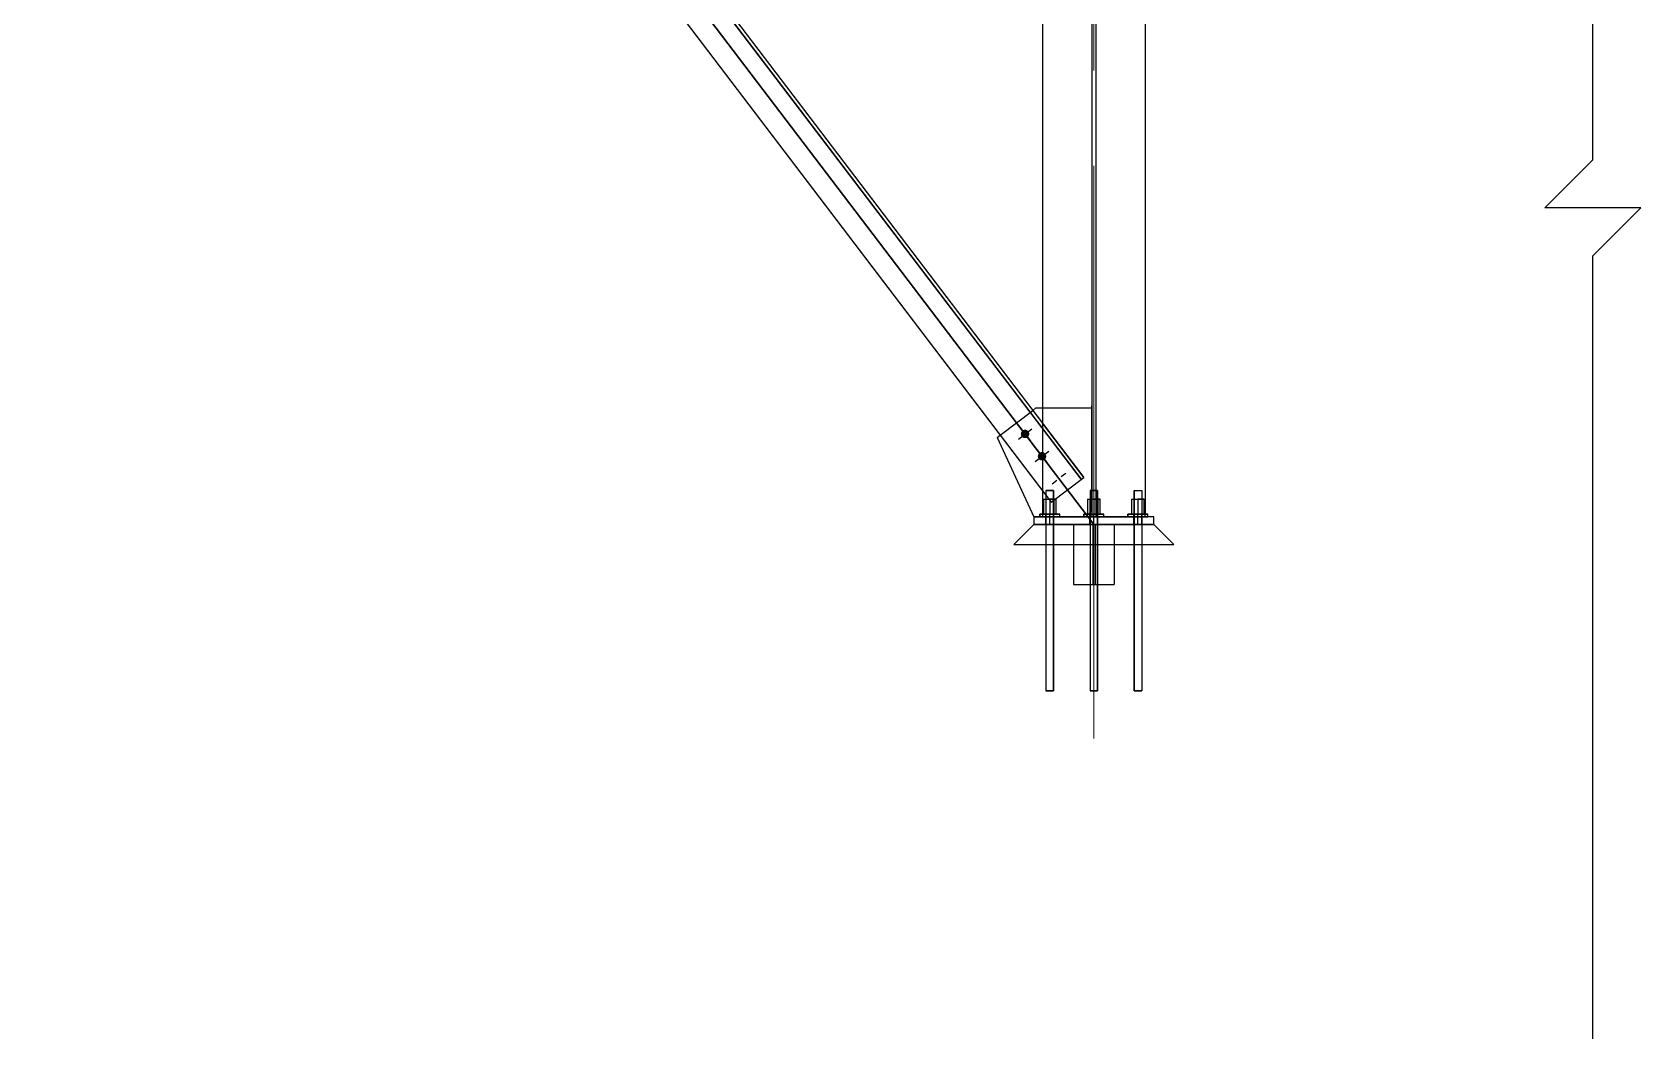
# Model space of a CAD drawing. Header units: metres. Extents: x 0 to 63075, y 0 to 44550.
# Drawn here: x 39679 to 43695, y 9912 to 12424 of the extents above; entities that cross this region are included whole.
import ezdxf

# ---------------------------------------------------------------- set-up
doc = ezdxf.new("R2010")
doc.units = ezdxf.units.M
doc.header["$LTSCALE"] = 75
doc.linetypes.add('CENTER2', pattern=[28.575, 19.05, -3.175, 3.175, -3.175])
for name, color, linetype in [('SC1', 7, 'CENTER2'), ('SDM', 7, 'Continuous'), ('SL1', 8, 'Continuous')]:
    doc.layers.add(name, color=color, linetype=linetype)

# ---------------------------------------------------------------- blocks, each defined once
blk = doc.blocks.new('A$C0cd42728')
at = {"layer": 'SL1'}
for points in [[(5320.5, 633.7), (5321.2, 633), (5322, 632.3), (5322.9, 631.8), (5323.8, 631.3), (5324.8, 630.9), (5325.8, 630.6), (5326.8, 630.4), (5327.8, 630.3), (5328.8, 630.4), (5329.9, 630.5), (5330.9, 630.7), (5331.8, 631), (5332.8, 631.4), (5333.7, 631.9), (5334.5, 632.5), (5335.3, 633.1), (5336.1, 633.9), (5336.7, 634.7), (5337.3, 635.5), (5337.7, 636.5), (5338.1, 637.4), (5338.4, 638.4), (5338.6, 639.4), (5338.7, 640.4), (5338.7, 641.5), (5338.6, 642.5), (5338.3, 643.5), (5338, 644.5), (5337.6, 645.4), (5337.1, 646.3), (5336.5, 647.2), (5335.9, 648), (5335.1, 648.7), (5334.3, 649.3), (5333.5, 649.9), (5332.6, 650.4), (5331.6, 650.8), (5330.6, 651), (5329.6, 651.2), (5328.6, 651.3), (5327.5, 651.3), (5326.5, 651.2), (5325.5, 651), (5324.5, 650.7), (5323.6, 650.3), (5322.7, 649.8), (5321.8, 649.2), (5321, 648.5), (5320.3, 647.8), (5319.7, 647), (5319.1, 646.1), (5318.6, 645.2), (5318.3, 644.2), (5318, 643.3), (5317.8, 642.2), (5317.7, 641.2), (5317.7, 640.2), (5317.8, 639.2), (5318, 638.2), (5318.3, 637.2), (5318.7, 636.2), (5319.2, 635.3), (5319.8, 634.5)], [(5362.9, 578), (5363.6, 577.3), (5364.4, 576.6), (5365.3, 576.1), (5366.2, 575.6), (5367.2, 575.2), (5368.2, 574.9), (5369.2, 574.7), (5370.2, 574.6), (5371.2, 574.6), (5372.2, 574.8), (5373.3, 575), (5374.2, 575.3), (5375.2, 575.7), (5376.1, 576.2), (5376.9, 576.8), (5377.7, 577.4), (5378.4, 578.2), (5379.1, 579), (5379.6, 579.8), (5380.1, 580.8), (5380.5, 581.7), (5380.8, 582.7), (5381, 583.7), (5381.1, 584.7), (5381.1, 585.8), (5380.9, 586.8), (5380.7, 587.8), (5380.4, 588.8), (5380, 589.7), (5379.5, 590.6), (5378.9, 591.5), (5378.3, 592.3), (5377.5, 593), (5376.7, 593.6), (5375.9, 594.2), (5374.9, 594.7), (5374, 595.1), (5373, 595.3), (5372, 595.5), (5371, 595.6), (5369.9, 595.6), (5368.9, 595.5), (5367.9, 595.3), (5366.9, 595), (5366, 594.6), (5365.1, 594.1), (5364.2, 593.5), (5363.4, 592.8), (5362.7, 592.1), (5362.1, 591.3), (5361.5, 590.4), (5361, 589.5), (5360.6, 588.5), (5360.4, 587.6), (5360.2, 586.5), (5360.1, 585.5), (5360.1, 584.5), (5360.2, 583.5), (5360.4, 582.5), (5360.7, 581.5), (5361.1, 580.5), (5361.6, 579.6), (5362.2, 578.8)]]:
    blk.add_hatch(color=256, dxfattribs=at).paths.add_polyline_path(points, flags=17)
for p, q in [((5494.8, 9396.4), (5494.8, 434.1)), ((5505.3, 9396.4), (5505.3, 434.1)), ((5372, 4155.1), (5372, 440.4)), ((5628, 4155.1), (5628, 440.4)), ((2850, 3897.1), (5500, 415.1)), ((5500, 415.1), (2850, 3897.1)), ((5468.4, 527.7), (2940.6, 3849.2)), ((2940.6, 3849.2), (5372, 654.4)), ((2946.9, 3854), (5474.7, 532.5)), ((2946.9, 3854), (5372, 667.5)), ((2865.7, 3792.2), (5393.6, 470.7)), ((2865.7, 3792.2), (5372, 499)), ((5266.4, 637.8), (5347.6, 699.6)), ((5347.6, 699.6), (5355.5, 705.6)), ((5355.5, 705.6), (5372, 705.6)), ((5372, 705.6), (5494.8, 705.6)), ((5494.8, 449.1), (5494.8, 710.9)), ((5311.5, 628.1), (5344.9, 653.5)), ((5315.5, 657.5), (5340.9, 624.1)), ((5474.7, 532.5), (5372, 667.5)), ((5372, 654.4), (5468.4, 527.7)), ((5494.8, 449.1), (5494.8, 648.4)), ((5258.4, 631.7), (5266.4, 637.8)), ((5258.4, 631.7), (5349.8, 434.1)), ((5353.9, 572.4), (5387.3, 597.8)), ((5357.9, 601.8), (5383.3, 568.4)), ((5393.6, 470.7), (5474.7, 532.5)), ((5393.6, 470.7), (5474.7, 532.5)), ((5396.3, 516.7), (5407.4, 525.2)), ((5400.3, 546.1), (5408.7, 535)), ((5425.7, 512.7), (5417.2, 523.8)), ((5429.7, 542.1), (5418.6, 533.7)), ((5380.5, 500.1), (5380.5, 478.4)), ((5380.5, 500.1), (5399.5, 500.1)), ((5380.5, 500.1), (5380.5, 0.1)), ((5399.5, 500.1), (5380.5, 500.1)), ((5380.5, 500.1), (5380.5, 478.4)), ((5380.5, 500.1), (5399.5, 500.1)), ((5399.5, 500.1), (5380.5, 500.1)), ((5399.5, 500.1), (5399.5, 478.4)), ((5399.5, 0.1), (5399.5, 500.1)), ((5399.5, 500.1), (5399.5, 478.4)), ((5490.5, 500.1), (5490.5, 0.1)), ((5509.5, 500.1), (5490.5, 500.1)), ((5490.5, 500.1), (5490.5, 478.4)), ((5490.5, 500.1), (5509.5, 500.1)), ((5490.5, 500.1), (5490.5, 478.4)), ((5490.5, 500.1), (5509.5, 500.1)), ((5509.5, 500.1), (5490.5, 500.1)), ((5509.5, 0.1), (5509.5, 500.1)), ((5509.5, 500.1), (5509.5, 478.4)), ((5509.5, 500.1), (5509.5, 478.4)), ((5600.5, 500.1), (5600.5, 478.4)), ((5600.5, 500.1), (5619.5, 500.1)), ((5600.5, 0.1), (5600.5, 500.1)), ((5600.5, 500.1), (5619.5, 500.1)), ((5619.5, 500.1), (5619.5, 478.4)), ((5619.5, 500.1), (5619.5, 0.1)), ((5374.2, 478.4), (5405.8, 478.4)), ((5374.2, 478.4), (5374.2, 440.4)), ((5374.2, 478.4), (5405.8, 478.4)), ((5374.2, 478.4), (5374.2, 440.4)), ((5374.2, 478.4), (5405.8, 478.4)), ((5374.2, 478.4), (5374.2, 440.4)), ((5374.2, 478.4), (5405.8, 478.4)), ((5374.2, 478.4), (5374.2, 440.4)), ((5380.1, 478.4), (5380.1, 440.4)), ((5380.1, 478.4), (5380.1, 440.4)), ((5380.1, 478.4), (5380.1, 440.4)), ((5380.1, 478.4), (5380.1, 440.4)), ((5380.5, 478.4), (5380.5, 365.1)), ((5405.8, 478.4), (5390, 478.4)), ((5390, 478.4), (5390, 440.4)), ((5390, 478.4), (5390, 440.4)), ((5390, 478.4), (5390, 440.4)), ((5405.8, 478.4), (5390, 478.4)), ((5390, 478.4), (5390, 440.4)), ((5399.5, 478.4), (5399.5, 365.1)), ((5399.9, 478.4), (5399.9, 440.4)), ((5399.9, 478.4), (5399.9, 440.4)), ((5399.9, 478.4), (5399.9, 440.4)), ((5399.9, 478.4), (5399.9, 440.4)), ((5405.8, 440.4), (5405.8, 478.4)), ((5405.8, 440.4), (5405.8, 478.4)), ((5405.8, 440.4), (5405.8, 478.4)), ((5405.8, 440.4), (5405.8, 478.4)), ((5479.8, 434.1), (5494.8, 449.1)), ((5484.2, 478.4), (5515.8, 478.4)), ((5484.2, 478.4), (5484.2, 440.4)), ((5484.2, 478.4), (5515.8, 478.4)), ((5484.2, 478.4), (5484.2, 440.4)), ((5484.2, 478.4), (5515.8, 478.4)), ((5484.2, 478.4), (5484.2, 440.4)), ((5484.2, 478.4), (5515.8, 478.4)), ((5484.2, 478.4), (5484.2, 440.4)), ((5490.1, 478.4), (5490.1, 440.4)), ((5490.1, 478.4), (5490.1, 440.4)), ((5490.1, 478.4), (5490.1, 440.4)), ((5490.1, 478.4), (5490.1, 440.4)), ((5490.5, 478.4), (5490.5, 365.1)), ((5500, 478.4), (5500, 440.4)), ((5515.8, 478.4), (5500, 478.4)), ((5500, 478.4), (5500, 440.4)), ((5500, 478.4), (5500, 440.4)), ((5515.8, 478.4), (5500, 478.4)), ((5500, 478.4), (5500, 440.4)), ((5509.5, 478.4), (5509.5, 365.1)), ((5509.9, 478.4), (5509.9, 440.4)), ((5509.9, 478.4), (5509.9, 440.4)), ((5509.9, 478.4), (5509.9, 440.4)), ((5509.9, 478.4), (5509.9, 440.4)), ((5515.8, 440.4), (5515.8, 478.4)), ((5515.8, 440.4), (5515.8, 478.4)), ((5515.8, 440.4), (5515.8, 478.4)), ((5515.8, 440.4), (5515.8, 478.4)), ((5594.2, 478.4), (5625.8, 478.4)), ((5594.2, 478.4), (5594.2, 440.4)), ((5594.2, 478.4), (5625.8, 478.4)), ((5594.2, 478.4), (5594.2, 440.4)), ((5600.1, 478.4), (5600.1, 440.4)), ((5600.1, 478.4), (5600.1, 440.4)), ((5600.5, 478.4), (5600.5, 365.1)), ((5610, 478.4), (5610, 440.4)), ((5625.8, 478.4), (5610, 478.4)), ((5610, 478.4), (5610, 440.4)), ((5619.5, 478.4), (5619.5, 365.1)), ((5619.9, 478.4), (5619.9, 440.4)), ((5619.9, 478.4), (5619.9, 440.4)), ((5625.8, 440.4), (5625.8, 478.4)), ((5625.8, 440.4), (5625.8, 478.4)), ((5350, 415.1), (5300, 365.1)), ((5349.8, 434.1), (5350, 434.1)), ((5349.8, 434.1), (5350, 434.1)), ((5650, 434.1), (5350, 434.1)), ((5350, 434.1), (5350, 415.1)), ((5350, 434.1), (5479.8, 434.1)), ((5350, 434.1), (5479.8, 434.1)), ((5350, 415.1), (5650, 415.1)), ((5650, 415.1), (5350, 415.1)), ((5365, 434.1), (5365, 440.4)), ((5365, 440.4), (5415, 440.4)), ((5415, 440.4), (5365, 440.4)), ((5365, 440.4), (5365, 434.1)), ((5415, 440.4), (5365, 440.4)), ((5365, 440.4), (5365, 434.1)), ((5365, 434.1), (5365, 440.4)), ((5365, 440.4), (5415, 440.4)), ((5365, 434.1), (5415, 434.1)), ((5365, 434.1), (5415, 434.1)), ((5365, 434.1), (5415, 434.1)), ((5365, 434.1), (5415, 434.1)), ((5372, 440.4), (5372, 434.1)), ((5372, 440.4), (5372, 434.1)), ((5372, 434.1), (5628, 434.1)), ((5374.2, 440.4), (5405.8, 440.4)), ((5374.2, 440.4), (5405.8, 440.4)), ((5374.2, 440.4), (5405.8, 440.4)), ((5374.2, 440.4), (5405.8, 440.4)), ((5379.9, 434.1), (5379.9, 440.4)), ((5379.9, 434.1), (5379.9, 440.4)), ((5379.9, 434.1), (5379.9, 440.4)), ((5379.9, 434.1), (5379.9, 440.4)), ((5379.9, 415.1), (5379.9, 434.1)), ((5379.9, 415.1), (5379.9, 434.1)), ((5380.1, 440.4), (5381.1, 440.4)), ((5380.3, 440.4), (5380.1, 440.4)), ((5380.1, 440.4), (5381.1, 440.4)), ((5381.1, 440.4), (5380.1, 440.4)), ((5380.1, 440.4), (5381.1, 440.4)), ((5381.1, 440.4), (5380.1, 440.4)), ((5380.1, 440.4), (5381.1, 440.4)), ((5380.3, 440.4), (5380.1, 440.4)), ((5381.1, 440.4), (5380.3, 440.4)), ((5381.1, 440.4), (5380.3, 440.4)), ((5390, 434.1), (5390, 440.4)), ((5390, 434.1), (5390, 440.4)), ((5390, 434.1), (5390, 440.4)), ((5390, 434.1), (5390, 440.4)), ((5390, 415.1), (5390, 434.1)), ((5390, 415.1), (5390, 434.1)), ((5399.9, 440.4), (5398.9, 440.4)), ((5398.9, 440.4), (5399.9, 440.4)), ((5399.9, 440.4), (5398.9, 440.4)), ((5398.9, 440.4), (5399.9, 440.4)), ((5399.9, 440.4), (5398.9, 440.4)), ((5398.9, 440.4), (5399.9, 440.4)), ((5399.9, 440.4), (5398.9, 440.4)), ((5398.9, 440.4), (5399.9, 440.4)), ((5400.1, 434.1), (5400.1, 440.4)), ((5400.1, 434.1), (5400.1, 440.4)), ((5400.1, 434.1), (5400.1, 440.4)), ((5400.1, 434.1), (5400.1, 440.4)), ((5400.1, 415.1), (5400.1, 434.1)), ((5400.1, 415.1), (5400.1, 434.1)), ((5415, 434.1), (5415, 440.4)), ((5415, 434.1), (5415, 440.4)), ((5415, 434.1), (5415, 440.4)), ((5415, 434.1), (5415, 440.4)), ((5551, 415.1), (5449, 415.1)), ((5449, 415.1), (5449, 265.1)), ((5475, 434.1), (5475, 440.4)), ((5475, 440.4), (5525, 440.4)), ((5525, 440.4), (5475, 440.4)), ((5475, 440.4), (5475, 434.1)), ((5475, 434.1), (5475, 440.4)), ((5475, 440.4), (5525, 440.4)), ((5525, 440.4), (5475, 440.4)), ((5475, 440.4), (5475, 434.1)), ((5475, 434.1), (5525, 434.1)), ((5475, 434.1), (5525, 434.1)), ((5475, 434.1), (5525, 434.1)), ((5475, 434.1), (5525, 434.1)), ((5484.2, 440.4), (5515.8, 440.4)), ((5484.2, 440.4), (5515.8, 440.4)), ((5484.2, 440.4), (5515.8, 440.4)), ((5484.2, 440.4), (5515.8, 440.4)), ((5489.9, 434.1), (5489.9, 440.4)), ((5489.9, 434.1), (5489.9, 440.4)), ((5489.9, 434.1), (5489.9, 440.4)), ((5489.9, 434.1), (5489.9, 440.4)), ((5489.9, 415.1), (5489.9, 434.1)), ((5489.9, 415.1), (5489.9, 434.1)), ((5490.1, 440.4), (5491.1, 440.4)), ((5491.1, 440.4), (5490.1, 440.4)), ((5490.1, 440.4), (5491.1, 440.4)), ((5490.3, 440.4), (5490.1, 440.4)), ((5490.1, 440.4), (5491.1, 440.4)), ((5491.1, 440.4), (5490.1, 440.4)), ((5490.1, 440.4), (5491.1, 440.4)), ((5490.3, 440.4), (5490.1, 440.4)), ((5491.1, 440.4), (5490.3, 440.4)), ((5491.1, 440.4), (5490.3, 440.4)), ((5497.1, 415.1), (5497.1, 265.1)), ((5500, 434.1), (5500, 440.4)), ((5500, 434.1), (5500, 440.4)), ((5500, 434.1), (5500, 440.4)), ((5500, 434.1), (5500, 440.4)), ((5500, 415.1), (5500, 434.1)), ((5500, 415.1), (5500, 434.1)), ((5502.9, 415.1), (5502.9, 265.1)), ((5509.9, 440.4), (5508.9, 440.4)), ((5508.9, 440.4), (5509.9, 440.4)), ((5509.9, 440.4), (5508.9, 440.4)), ((5508.9, 440.4), (5509.9, 440.4)), ((5509.9, 440.4), (5508.9, 440.4)), ((5508.9, 440.4), (5509.9, 440.4)), ((5509.9, 440.4), (5508.9, 440.4)), ((5508.9, 440.4), (5509.9, 440.4)), ((5510.1, 434.1), (5510.1, 440.4)), ((5510.1, 434.1), (5510.1, 440.4)), ((5510.1, 434.1), (5510.1, 440.4)), ((5510.1, 434.1), (5510.1, 440.4)), ((5510.1, 415.1), (5510.1, 434.1)), ((5510.1, 415.1), (5510.1, 434.1)), ((5525, 434.1), (5525, 440.4)), ((5525, 434.1), (5525, 440.4)), ((5525, 434.1), (5525, 440.4)), ((5525, 434.1), (5525, 440.4)), ((5551, 415.1), (5551, 365.1)), ((5635, 440.4), (5585, 440.4)), ((5585, 440.4), (5585, 434.1)), ((5585, 434.1), (5585, 440.4)), ((5585, 440.4), (5635, 440.4)), ((5585, 434.1), (5635, 434.1)), ((5585, 434.1), (5635, 434.1)), ((5594.2, 440.4), (5625.8, 440.4)), ((5594.2, 440.4), (5625.8, 440.4)), ((5599.9, 434.1), (5599.9, 440.4)), ((5599.9, 434.1), (5599.9, 440.4)), ((5599.9, 415.1), (5599.9, 434.1)), ((5599.9, 415.1), (5599.9, 434.1)), ((5600.1, 440.4), (5601.1, 440.4)), ((5601.1, 440.4), (5600.1, 440.4)), ((5600.1, 440.4), (5601.1, 440.4)), ((5600.3, 440.4), (5600.1, 440.4)), ((5601.1, 440.4), (5600.3, 440.4)), ((5610, 434.1), (5610, 440.4)), ((5610, 434.1), (5610, 440.4)), ((5610, 415.1), (5610, 434.1)), ((5610, 415.1), (5610, 434.1)), ((5619.9, 440.4), (5618.9, 440.4)), ((5618.9, 440.4), (5619.9, 440.4)), ((5619.9, 440.4), (5618.9, 440.4)), ((5618.9, 440.4), (5619.9, 440.4)), ((5620.1, 434.1), (5620.1, 440.4)), ((5620.1, 434.1), (5620.1, 440.4)), ((5620.1, 415.1), (5620.1, 434.1)), ((5620.1, 415.1), (5620.1, 434.1)), ((5628, 434.1), (5628, 440.4)), ((5635, 434.1), (5635, 440.4)), ((5635, 434.1), (5635, 440.4)), ((5650, 415.1), (5650, 434.1)), ((5700, 365.1), (5650, 415.1)), ((5300, 365.1), (5700, 365.1)), ((5380.5, 365.1), (5380.5, 0.1)), ((5399.5, 365.1), (5399.5, 0.1)), ((5449, 365.1), (5449, 265.1)), ((5490.5, 365.1), (5490.5, 0.1)), ((5509.5, 365.1), (5509.5, 0.1)), ((5551, 365.1), (5551, 265.1)), ((5600.5, 365.1), (5600.5, 0.1)), ((5619.5, 365.1), (5619.5, 0.1)), ((5449, 265.1), (5490.5, 265.1)), ((5490.5, 265.1), (5509.5, 265.1)), ((5509.5, 265.1), (5551, 265.1)), ((5380.5, 0.1), (5381.8, 0.1)), ((5399.5, 0.1), (5380.5, 0.1)), ((5381.8, 0.1), (5399.5, 0.1)), ((5509.5, 0.1), (5490.5, 0.1)), ((5490.5, 0.1), (5491.8, 0.1)), ((5491.8, 0.1), (5509.5, 0.1)), ((5600.5, 0.1), (5619.5, 0.1)), ((5619.5, 0.1), (5600.5, 0.1)), ((5618.2, 0.1), (5601.8, 0.1))]:
    blk.add_line(p, q, dxfattribs=at)

msp = doc.modelspace()

# ---------------------------------------------------------------- linework, layer by layer
at = {"layer": 'SC1', "lineweight": 0}
msp.add_line((42329.3, 10661), (42329.3, 22305.8), dxfattribs=at)
at = {"layer": 'SDM', "extrusion": (0, 1, 0)}
for p, q in [((43574.6, 12105.2), (43574.6, 13938.6)), ((43574.6, 9911.8), (43574.6, 11865.2))]:
    msp.add_line(p, q, dxfattribs=at)
at = {"layer": 'SDM'}
for p, q in [((43454.6, 11985.2), (43574.6, 12105.2)), ((43694.6, 11985.2), (43454.6, 11985.2)), ((43574.6, 11865.2), (43694.6, 11985.2))]:
    msp.add_line(p, q, dxfattribs=at)

# ---------------------------------------------------------------- block references
msp.add_blockref('A$C0cd42728', (36829.3, 10780.3), dxfattribs=at)

doc.saveas('drawing.dxf')
